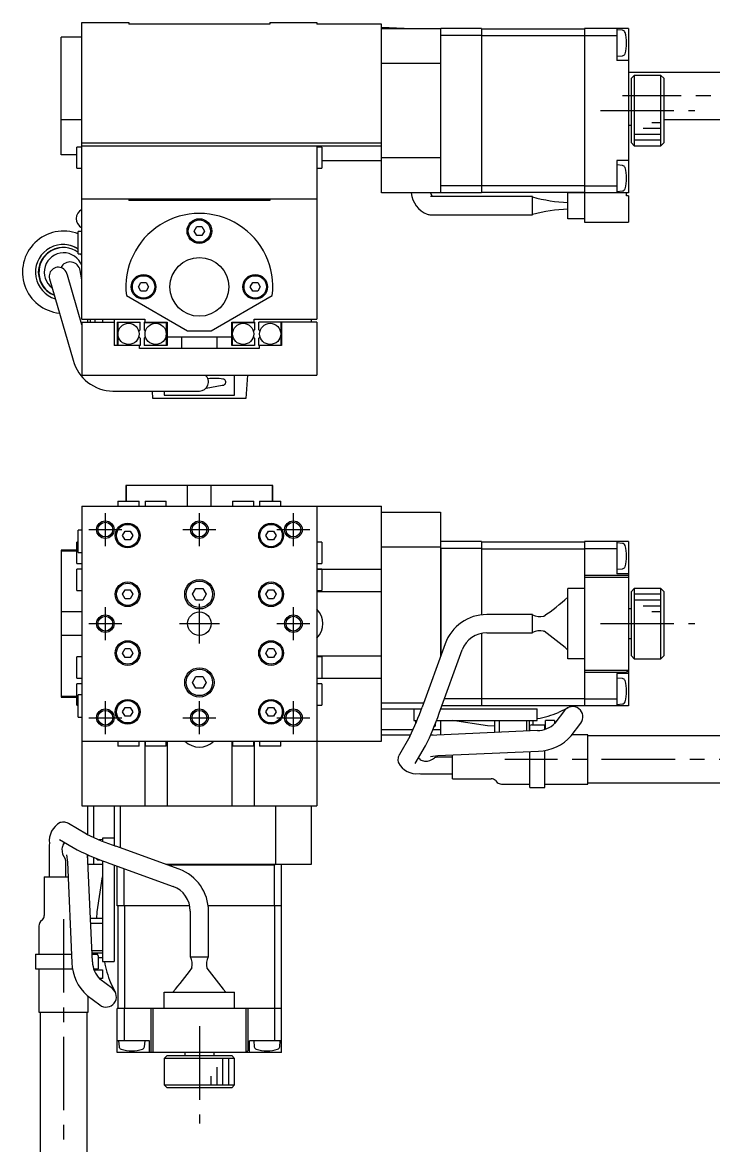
# Model space of a CAD drawing. Extents: x -229 to 412, y 17 to 397.
# Drawn here: x -145.1 to -27.5, y 205.8 to 396.9 of the extents above; entities that cross this region are included whole.
import ezdxf

# ---------------------------------------------------------------- set-up
doc = ezdxf.new("R2010")
doc.units = 0
doc.header["$LTSCALE"] = 10
doc.linetypes.add('CENTER', pattern=[2, 1.25, -0.25, 0.25, -0.25])
doc.layers.add('1', color=7, linetype='CONTINUOUS')

msp = doc.modelspace()

# ---------------------------------------------------------------- linework, layer by layer
at = {"layer": '1', "color": 7, "linetype": 'CONTINUOUS'}
for p, q in [((-134.983132, 396.914868), (-126.983132, 396.914868)), ((-134.983132, 346.414868), (-134.983132, 396.914868)), ((-126.983132, 396.914868), (-126.983132, 396.614868)), ((-102.983132, 396.614868), (-126.983132, 396.614868)), ((-102.983132, 396.914868), (-102.983132, 396.614868)), ((-102.983132, 396.914868), (-94.983132, 396.914868)), ((-94.983132, 396.914868), (-94.983132, 396.614868)), ((-83.983132, 396.614868), (-94.983132, 396.614868)), ((-83.983132, 367.914868), (-83.983132, 396.614868)), ((-80.159075, 395.914868), (-83.983132, 396.072353)), ((-83.983132, 395.914868), (-73.983132, 395.914868)), ((-73.883132, 395.914868), (-73.983132, 395.814868)), ((-73.983132, 395.914868), (-73.983132, 367.914868)), ((-66.983132, 395.914868), (-73.883132, 395.914868)), ((-66.983132, 395.914868), (-66.983132, 367.914868)), ((-66.983132, 395.814868), (-49.483132, 395.814868)), ((-49.483132, 395.914868), (-49.483132, 362.914868)), ((-41.983132, 395.914868), (-49.483132, 395.914868)), ((-43.983132, 395.914868), (-43.983132, 390.414868)), ((-42.997852, 395.578668), (-43.983132, 395.664868)), ((-41.983132, 395.914868), (-41.983132, 367.914868)), ((-134.983132, 394.414868), (-138.483132, 394.414868)), ((-138.483132, 374.414868), (-138.483132, 394.414868)), ((-66.983132, 394.714868), (-73.983132, 394.714868)), ((-66.983132, 394.673447), (-49.483132, 394.673447)), ((-49.483132, 394.714868), (-43.983132, 394.714868)), ((-73.983132, 389.914868), (-83.983132, 389.914868)), ((-43.983132, 391.164868), (-42.997852, 391.251069)), ((-41.983132, 390.414868), (-43.983132, 390.414868)), ((36.144998, 388.414869), (-41.983132, 388.414869)), ((-40.983132, 387.914868), (-41.483132, 387.414868)), ((-41.483132, 376.414868), (-41.483132, 387.414868)), ((-36.483132, 387.914868), (-40.983132, 387.914868)), ((-40.983132, 387.914868), (-40.983132, 375.914868)), ((-35.983132, 387.414868), (-36.483132, 387.914868)), ((-36.483132, 375.914868), (-36.483132, 387.914868)), ((-35.983132, 387.414868), (-35.983132, 376.414868)), ((-41.483132, 384.414868), (-41.983132, 384.414868)), ((-138.483132, 380.425646), (-134.983132, 380.425646)), ((-35.983132, 380.414869), (36.144998, 380.414869)), ((-41.983132, 379.414868), (-41.483132, 379.414868)), ((-134.983132, 375.714868), (-135.833132, 375.714868)), ((-135.833132, 372.114868), (-135.833132, 375.714868)), ((-134.983132, 376.414868), (-83.983132, 376.414868)), ((-134.983132, 375.914868), (-83.983132, 375.914868)), ((-94.983132, 375.914868), (-94.983132, 346.414868)), ((-94.133132, 375.714868), (-94.983132, 375.714868)), ((-94.133132, 375.714868), (-94.133132, 372.114868)), ((-41.483132, 376.414868), (-40.983132, 375.914868)), ((-40.983132, 375.914868), (-36.483132, 375.914868)), ((-36.483132, 375.914868), (-35.983132, 376.414868)), ((-135.833132, 374.414868), (-138.483132, 374.414868)), ((-94.133132, 373.414868), (-83.983132, 373.414868)), ((-83.983132, 373.914868), (-73.983132, 373.914868)), ((-41.983132, 373.414868), (-43.983132, 373.414868)), ((-43.983132, 373.414868), (-43.983132, 367.914868)), ((-135.833132, 372.114868), (-134.983132, 372.114868)), ((-94.983132, 372.114868), (-94.133132, 372.114868)), ((-42.997852, 372.578668), (-43.983132, 372.664868)), ((-66.983132, 369.114868), (-73.983132, 369.114868)), ((-66.983132, 369.15629), (-49.483132, 369.15629)), ((-49.483132, 369.114868), (-43.983132, 369.114868)), ((-73.983132, 367.914868), (-83.983132, 367.914868)), ((-75.343838, 367.289391), (-75.68685, 367.913869)), ((-58.283132, 367.289868), (-75.639441, 367.289868)), ((-73.983132, 368.014868), (-73.883132, 367.914868)), ((-66.983132, 367.914868), (-73.883132, 367.914868)), ((-66.983132, 368.014868), (-49.483132, 368.014868)), ((-58.283132, 364.189868), (-58.283132, 367.289868)), ((-52.283132, 363.514868), (-52.283132, 367.914868)), ((-41.983132, 367.914868), (-52.283132, 367.914868)), ((-43.983132, 368.164868), (-42.997852, 368.251069)), ((-42.283132, 367.414868), (-42.283132, 367.914868)), ((-41.983132, 367.414868), (-42.283132, 367.414868)), ((-41.983132, 367.414868), (-41.983132, 362.914868)), ((-134.983132, 366.914868), (-94.983132, 366.914868)), ((-126.983132, 366.914868), (-126.983132, 366.614868)), ((-102.983132, 366.614868), (-126.983132, 366.614868)), ((-102.983132, 366.914868), (-102.983132, 366.614868)), ((-75.639441, 364.189868), (-58.283132, 364.189868)), ((-49.483132, 363.514868), (-52.283132, 363.514868)), ((-135.583132, 357.514868), (-135.583132, 361.314868)), ((-134.983132, 361.314868), (-135.583132, 361.314868)), ((-115.849157, 361.414868), (-115.416145, 362.164868)), ((-115.416145, 360.664868), (-115.849157, 361.414868)), ((-115.416145, 362.164868), (-114.550119, 362.164868)), ((-114.550119, 362.164868), (-114.117106, 361.414868)), ((-114.117106, 361.414868), (-114.550119, 360.664868)), ((-49.483132, 362.914868), (-41.983132, 362.914868)), ((-114.550119, 360.664868), (-115.416145, 360.664868)), ((-135.583132, 358.355503), (-135.976615, 358.564722)), ((-135.583132, 357.514868), (-134.983132, 357.514868)), ((-134.983132, 357.470192), (-135.067155, 357.514868)), ((-134.983132, 345.475824), (-137.432546, 353.932794)), ((-134.983132, 353.112157), (-135.2585, 354.71176)), ((-140.471943, 353.28366), (-136.457139, 339.421951)), ((-125.349157, 351.914868), (-124.916145, 352.664868)), ((-124.916145, 351.164868), (-125.349157, 351.914868)), ((-124.916145, 352.664868), (-124.050119, 352.664868)), ((-124.050119, 352.664868), (-123.617106, 351.914868)), ((-123.617106, 351.914868), (-124.050119, 351.164868)), ((-106.349157, 351.914868), (-105.916145, 352.664868)), ((-105.916145, 351.164868), (-106.349157, 351.914868)), ((-105.916145, 352.664868), (-105.050119, 352.664868)), ((-105.050119, 352.664868), (-104.617106, 351.914868)), ((-104.617106, 351.914868), (-105.050119, 351.164868)), ((-127.394103, 350.425646), (-116.983132, 344.414868)), ((-124.050119, 351.164868), (-124.916145, 351.164868)), ((-112.983132, 344.414868), (-102.57216, 350.425646)), ((-105.050119, 351.164868), (-105.916145, 351.164868)), ((-134.983132, 346.414868), (-124.283132, 346.414868)), ((-133.983132, 345.914868), (-133.983132, 346.414868)), ((-133.483148, 346.310905), (-133.368763, 346.414077)), ((-133.483132, 345.914868), (-133.483132, 346.414868)), ((-131.483132, 346.414868), (-131.483132, 345.914868)), ((-129.483132, 346.414868), (-129.483132, 341.914868)), ((-124.283132, 346.414868), (-124.283132, 345.914868)), ((-105.683132, 346.414868), (-94.983132, 346.414868)), ((-105.683132, 345.914868), (-105.683132, 346.414868)), ((-95.983132, 346.414868), (-95.983132, 345.914868)), ((-135.038894, 345.668352), (-134.983132, 345.668352)), ((-134.983132, 345.914868), (-134.983132, 336.914868)), ((-134.983132, 345.914868), (-129.483132, 345.914868)), ((-134.004785, 345.914982), (-133.982974, 345.927782)), ((-128.983132, 345.914868), (-128.983132, 341.914868)), ((-128.983132, 345.914868), (-125.083132, 345.914868)), ((-128.883132, 345.914868), (-128.883132, 342.014868)), ((-125.301702, 344.406958), (-125.083132, 344.625529)), ((-125.083132, 344.625529), (-125.083132, 345.914868)), ((-124.383132, 345.914868), (-120.483132, 345.914868)), ((-124.383132, 345.914868), (-124.383132, 344.625529)), ((-120.583132, 345.814868), (-124.383132, 345.814868)), ((-124.383132, 344.625529), (-124.164561, 344.406958)), ((-120.583132, 345.814868), (-120.483132, 345.914868)), ((-120.583132, 341.914868), (-120.583132, 345.814868)), ((-120.483132, 345.914868), (-120.483132, 341.914868)), ((-116.983132, 344.414868), (-112.983132, 344.414868)), ((-109.483132, 345.914868), (-109.383132, 345.814868)), ((-109.483132, 341.914868), (-109.483132, 345.914868)), ((-109.483132, 345.914868), (-105.583132, 345.914868)), ((-105.583132, 345.814868), (-109.383132, 345.814868)), ((-109.383132, 345.814868), (-109.383132, 341.914868)), ((-105.801702, 344.406958), (-105.583132, 344.625529)), ((-105.583132, 345.914868), (-105.583132, 344.625529)), ((-104.883132, 344.625529), (-104.883132, 345.914868)), ((-94.983132, 345.914868), (-104.883132, 345.914868)), ((-104.883132, 344.625529), (-104.664561, 344.406958)), ((-101.083132, 342.014868), (-101.083132, 345.914868)), ((-100.983132, 345.914868), (-100.983132, 341.914868)), ((-94.983132, 345.914868), (-94.983132, 336.914868)), ((-125.083132, 343.204208), (-125.301702, 343.422779)), ((-125.083132, 343.204208), (-125.083132, 341.914868)), ((-124.164561, 343.422779), (-124.383132, 343.204208)), ((-124.383132, 343.204208), (-124.383132, 341.914868)), ((-120.483132, 343.414868), (-109.483132, 343.414868)), ((-117.983132, 341.414868), (-117.983132, 343.414868)), ((-111.983132, 341.414868), (-111.983132, 343.414868)), ((-105.583132, 343.204208), (-105.801702, 343.422779)), ((-105.583132, 343.204208), (-105.583132, 341.914868)), ((-104.664561, 343.422779), (-104.883132, 343.204208)), ((-104.883132, 341.914868), (-104.883132, 343.204208)), ((-125.083132, 341.914868), (-129.483132, 341.914868)), ((-128.883132, 342.014868), (-128.983132, 341.914868)), ((-128.883132, 342.014868), (-125.083132, 342.014868)), ((-125.183132, 341.414868), (-125.183132, 341.914868)), ((-104.783132, 341.414868), (-125.183132, 341.414868)), ((-120.483132, 341.914868), (-124.383132, 341.914868)), ((-105.583132, 341.914868), (-109.483132, 341.914868)), ((-104.883132, 342.014868), (-101.083132, 342.014868)), ((-100.983132, 341.914868), (-104.883132, 341.914868)), ((-104.783132, 341.914868), (-104.783132, 341.414868)), ((-100.983132, 341.914868), (-101.083132, 342.014868)), ((-134.983132, 336.914868), (-94.983132, 336.914868)), ((-108.983132, 333.514868), (-108.983132, 336.914868)), ((-106.803059, 336.914868), (-107.082766, 332.914868)), ((-113.848834, 334.685956), (-111.094722, 335.195269)), ((-129.69947, 334.189868), (-114.983132, 334.189868)), ((-122.883498, 332.914868), (-122.972654, 334.189868)), ((-107.082766, 332.914868), (-122.883498, 332.914868)), ((-120.983132, 334.189868), (-120.983132, 333.514868)), ((-120.983132, 333.514868), (-108.983132, 333.514868)), ((-127.483132, 318.103782), (-127.483132, 315.453782)), ((-102.483132, 318.103782), (-127.483132, 318.103782)), ((-127.394103, 315.453782), (-127.394103, 318.103782)), ((-116.983132, 314.603782), (-116.983132, 318.103782)), ((-112.983132, 314.603782), (-112.983132, 318.103782)), ((-102.57216, 318.103782), (-102.57216, 315.453782)), ((-102.483132, 315.453782), (-102.483132, 318.103782)), ((-128.833132, 315.453782), (-125.233132, 315.453782)), ((-128.833132, 315.453782), (-128.833132, 314.603782)), ((-125.233132, 314.603782), (-125.233132, 315.453782)), ((-124.233132, 315.453782), (-120.633132, 315.453782)), ((-124.233132, 315.453782), (-124.233132, 314.603782)), ((-120.633132, 314.603782), (-120.633132, 315.453782)), ((-109.333132, 315.453782), (-105.733132, 315.453782)), ((-109.333132, 315.453782), (-109.333132, 314.603782)), ((-105.733132, 314.603782), (-105.733132, 315.453782)), ((-104.733132, 315.453782), (-101.133132, 315.453782)), ((-104.733132, 315.453782), (-104.733132, 314.603782)), ((-101.133132, 314.603782), (-101.133132, 315.453782)), ((-134.983132, 314.603782), (-83.983132, 314.603782)), ((-134.983132, 314.603782), (-134.983132, 263.603782)), ((-94.983132, 314.603782), (-94.983132, 263.603782)), ((-83.983132, 274.603782), (-83.983132, 314.603782)), ((-83.983132, 313.603782), (-73.983132, 313.603782)), ((-73.983132, 313.603782), (-73.983132, 288.970012)), ((-135.583132, 306.703782), (-135.583132, 310.503782)), ((-134.983132, 310.503782), (-135.583132, 310.503782)), ((-128.049157, 309.603782), (-127.616145, 310.353782)), ((-127.616145, 310.353782), (-126.750119, 310.353782)), ((-126.750119, 310.353782), (-126.317106, 309.603782)), ((-103.649157, 309.603782), (-103.216145, 310.353782)), ((-103.216145, 310.353782), (-102.350119, 310.353782)), ((-102.350119, 310.353782), (-101.917106, 309.603782)), ((-135.833132, 304.853782), (-135.833132, 308.453782)), ((-135.583132, 308.453782), (-135.833132, 308.453782)), ((-127.616145, 308.853782), (-128.049157, 309.603782)), ((-126.750119, 308.853782), (-127.616145, 308.853782)), ((-126.317106, 309.603782), (-126.750119, 308.853782)), ((-103.216145, 308.853782), (-103.649157, 309.603782)), ((-102.350119, 308.853782), (-103.216145, 308.853782)), ((-101.917106, 309.603782), (-102.350119, 308.853782)), ((-94.133132, 308.453782), (-94.983132, 308.453782)), ((-94.133132, 308.453782), (-94.133132, 304.853782)), ((-66.983132, 308.603782), (-73.983132, 308.603782)), ((-66.983132, 308.603782), (-66.983132, 296.099798)), ((-66.983132, 308.503782), (-49.483132, 308.503782)), ((-41.983132, 308.603782), (-49.483132, 308.603782)), ((-49.483132, 308.603782), (-49.483132, 280.603782)), ((-43.983132, 308.603782), (-43.983132, 303.103782)), ((-42.997852, 308.267581), (-43.983132, 308.353782)), ((-41.983132, 308.603782), (-41.983132, 280.603782)), ((-135.833132, 307.103782), (-138.483132, 307.103782)), ((-138.483132, 307.103782), (-138.483132, 282.103782)), ((-138.483132, 307.014753), (-135.833132, 307.014753)), ((-135.583132, 306.703782), (-134.983132, 306.703782)), ((-73.983132, 307.603782), (-83.983132, 307.603782)), ((-73.983132, 307.503782), (-73.883132, 307.403782)), ((-73.883132, 307.403782), (-73.883132, 289.24476)), ((-66.983132, 307.403782), (-73.883132, 307.403782)), ((-66.983132, 307.36236), (-49.483132, 307.36236)), ((-49.483132, 307.403782), (-43.983132, 307.403782)), ((-135.833132, 304.853782), (-134.983132, 304.853782)), ((-94.983132, 304.853782), (-94.133132, 304.853782)), ((-94.983132, 303.903782), (-83.983132, 303.903782)), ((-43.983132, 303.853782), (-42.997852, 303.939983)), ((-135.833132, 300.253782), (-135.833132, 303.853782)), ((-134.983132, 303.853782), (-135.833132, 303.853782)), ((-94.133132, 303.853782), (-94.983132, 303.853782)), ((-94.133132, 303.853782), (-94.133132, 300.253782)), ((-49.483132, 302.853782), (-42.283132, 302.853782)), ((-49.483132, 302.504148), (-41.983132, 302.504148)), ((-41.983132, 303.103782), (-43.983132, 303.103782)), ((-42.283132, 302.818818), (-42.283132, 302.853782)), ((-41.983132, 302.818818), (-42.283132, 302.818818)), ((-135.833132, 300.253782), (-134.983132, 300.253782)), ((-128.049157, 299.603782), (-127.616145, 300.353782)), ((-127.616145, 300.353782), (-126.750119, 300.353782)), ((-126.750119, 300.353782), (-126.317106, 299.603782)), ((-116.137832, 299.603782), (-115.560482, 300.603782)), ((-115.560482, 300.603782), (-114.405782, 300.603782)), ((-114.405782, 300.603782), (-113.828431, 299.603782)), ((-103.649157, 299.603782), (-103.216145, 300.353782)), ((-103.216145, 300.353782), (-102.350119, 300.353782)), ((-102.350119, 300.353782), (-101.917106, 299.603782)), ((-94.983132, 300.253782), (-94.133132, 300.253782)), ((-94.983132, 300.103782), (-83.983132, 300.103782)), ((-52.283132, 288.603782), (-52.283132, 300.603782)), ((-49.483132, 300.603782), (-52.283132, 300.603782)), ((-40.983132, 300.603782), (-41.483132, 300.103782)), ((-41.483132, 289.103782), (-41.483132, 300.103782)), ((-40.983132, 300.603782), (-40.983132, 288.603782)), ((-36.483132, 300.603782), (-40.983132, 300.603782)), ((-36.483132, 288.603782), (-36.483132, 300.603782)), ((-35.983132, 300.103782), (-36.483132, 300.603782)), ((-35.983132, 300.103782), (-35.983132, 289.103782)), ((-127.616145, 298.853782), (-128.049157, 299.603782)), ((-126.750119, 298.853782), (-127.616145, 298.853782)), ((-126.317106, 299.603782), (-126.750119, 298.853782)), ((-115.560482, 298.603782), (-116.137832, 299.603782)), ((-114.405782, 298.603782), (-115.560482, 298.603782)), ((-113.828431, 299.603782), (-114.405782, 298.603782)), ((-103.216145, 298.853782), (-103.649157, 299.603782)), ((-102.350119, 298.853782), (-103.216145, 298.853782)), ((-101.917106, 299.603782), (-102.350119, 298.853782)), ((-134.983132, 296.603782), (-138.483132, 296.603782)), ((-41.483132, 297.103782), (-41.983132, 297.103782)), ((-58.283132, 296.153782), (-66.081887, 296.153782)), ((-58.283132, 293.053782), (-58.283132, 296.153782)), ((-134.983132, 292.603782), (-138.483132, 292.603782)), ((-66.983132, 292.961563), (-66.983132, 280.603782)), ((-66.081887, 293.053782), (-58.283132, 293.053782)), ((-56.429373, 293.344016), (-56.336867, 293.304475)), ((-73.176566, 291.186034), (-77.095964, 280.417575)), ((-41.983132, 292.103782), (-41.483132, 292.103782)), ((-135.833132, 285.353782), (-135.833132, 288.953782)), ((-134.983132, 288.953782), (-135.833132, 288.953782)), ((-128.049157, 289.603782), (-127.616145, 290.353782)), ((-127.616145, 288.853782), (-128.049157, 289.603782)), ((-127.616145, 290.353782), (-126.750119, 290.353782)), ((-126.750119, 288.853782), (-127.616145, 288.853782)), ((-126.750119, 290.353782), (-126.317106, 289.603782)), ((-126.317106, 289.603782), (-126.750119, 288.853782)), ((-103.649157, 289.603782), (-103.216145, 290.353782)), ((-103.216145, 288.853782), (-103.649157, 289.603782)), ((-103.216145, 290.353782), (-102.350119, 290.353782)), ((-102.350119, 288.853782), (-103.216145, 288.853782)), ((-102.350119, 290.353782), (-101.917106, 289.603782)), ((-101.917106, 289.603782), (-102.350119, 288.853782)), ((-94.983132, 289.103782), (-83.983132, 289.103782)), ((-94.133132, 288.953782), (-94.983132, 288.953782)), ((-94.133132, 288.953782), (-94.133132, 285.353782)), ((-74.182917, 279.357313), (-70.263519, 290.125771)), ((-49.483132, 288.603782), (-52.283132, 288.603782)), ((-41.483132, 289.103782), (-40.983132, 288.603782)), ((-40.983132, 288.603782), (-36.483132, 288.603782)), ((-36.483132, 288.603782), (-35.983132, 289.103782)), ((-49.483132, 286.703416), (-41.983132, 286.703416)), ((-135.833132, 285.353782), (-134.983132, 285.353782)), ((-116.137832, 284.603782), (-115.560482, 285.603782)), ((-115.560482, 285.603782), (-114.405782, 285.603782)), ((-114.405782, 285.603782), (-113.828431, 284.603782)), ((-94.983132, 285.353782), (-94.133132, 285.353782)), ((-94.983132, 285.303782), (-83.983132, 285.303782)), ((-49.483132, 286.353782), (-42.283132, 286.353782)), ((-41.983132, 286.103782), (-43.983132, 286.103782)), ((-43.983132, 286.103782), (-43.983132, 280.603782)), ((-42.997852, 285.267581), (-43.983132, 285.353782)), ((-42.283132, 286.353782), (-42.283132, 286.388745)), ((-41.983132, 286.388745), (-42.283132, 286.388745)), ((-135.833132, 280.753782), (-135.833132, 284.353782)), ((-134.983132, 284.353782), (-135.833132, 284.353782)), ((-115.560482, 283.603782), (-116.137832, 284.603782)), ((-114.405782, 283.603782), (-115.560482, 283.603782)), ((-113.828431, 284.603782), (-114.405782, 283.603782)), ((-94.133132, 284.353782), (-94.983132, 284.353782)), ((-94.133132, 284.353782), (-94.133132, 280.753782)), ((-135.833132, 282.19281), (-138.483132, 282.19281)), ((-138.483132, 282.103782), (-135.833132, 282.103782)), ((-135.583132, 278.703782), (-135.583132, 282.503782)), ((-134.983132, 282.503782), (-135.583132, 282.503782)), ((-83.983132, 281.103782), (-76.846206, 281.103782)), ((-66.983132, 281.803782), (-73.292475, 281.803782)), ((-66.983132, 281.845203), (-49.483132, 281.845203)), ((-49.483132, 281.803782), (-43.983132, 281.803782)), ((-135.833132, 280.753782), (-135.583132, 280.753782)), ((-128.049157, 279.603782), (-127.616145, 280.353782)), ((-127.616145, 278.853782), (-128.049157, 279.603782)), ((-127.616145, 280.353782), (-126.750119, 280.353782)), ((-126.750119, 280.353782), (-126.317106, 279.603782)), ((-126.317106, 279.603782), (-126.750119, 278.853782)), ((-103.649157, 279.603782), (-103.216145, 280.353782)), ((-103.216145, 278.853782), (-103.649157, 279.603782)), ((-103.216145, 280.353782), (-102.350119, 280.353782)), ((-102.350119, 280.353782), (-101.917106, 279.603782)), ((-101.917106, 279.603782), (-102.350119, 278.853782)), ((-94.983132, 280.753782), (-94.133132, 280.753782)), ((-83.983132, 280.103782), (-77.211081, 280.103782)), ((-78.483132, 280.103782), (-78.483132, 278.103782)), ((-73.911225, 280.103782), (-57.483132, 280.103782)), ((-66.983132, 280.603782), (-73.72924, 280.603782)), ((-66.983132, 280.703782), (-49.483132, 280.703782)), ((-57.483132, 278.103782), (-57.483132, 280.103782)), ((-52.873927, 279.798581), (-54.510798, 277.655262)), ((-52.258483, 280.305283), (-53.895394, 279.4963)), ((-41.983132, 280.603782), (-49.483132, 280.603782)), ((-43.983132, 280.853782), (-42.997852, 280.939983)), ((-135.583132, 278.703782), (-134.983132, 278.703782)), ((-126.750119, 278.853782), (-127.616145, 278.853782)), ((-102.350119, 278.853782), (-103.216145, 278.853782)), ((-78.483132, 278.103782), (-77.973438, 278.103782)), ((-78.233132, 278.103782), (-78.186606, 277.571984)), ((-74.792868, 277.420994), (-74.758223, 277.816987)), ((-74.648821, 278.103782), (-57.483132, 278.103782)), ((-73.983132, 278.103782), (-73.983132, 275.67366)), ((-65.949657, 277.235483), (-71.919855, 278.103782)), ((-64.783147, 277.149071), (-65.949657, 277.235483)), ((-64.783132, 278.103782), (-64.783132, 276.091841)), ((-63.965887, 278.103782), (-63.965887, 276.128989)), ((-59.298453, 278.103782), (-59.298453, 276.341145)), ((-58.883132, 278.103782), (-58.883132, 276.360023)), ((-58.428007, 277.373782), (-58.733132, 277.258506)), ((-58.733132, 276.366841), (-58.733132, 277.258506)), ((-58.428007, 277.373782), (-56.233132, 277.373782)), ((-58.183132, 277.373782), (-58.183132, 278.103782)), ((-56.233132, 276.62118), (-56.233132, 277.373782)), ((-56.083132, 276.666227), (-56.083132, 278.103782)), ((-54.583132, 278.103782), (-56.083132, 278.103782)), ((-54.583132, 278.103782), (-54.583132, 277.567494)), ((-51.729206, 275.530938), (-50.092336, 277.674258)), ((-83.983132, 276.603782), (-78.591301, 276.603782)), ((-79.052295, 275.603782), (-83.983132, 275.603782)), ((-79.159991, 275.403925), (-80.949824, 272.358382)), ((-74.57999, 275.64653), (-75.670213, 275.550416)), ((-75.199875, 275.603782), (-75.647262, 275.603782)), ((-75.234346, 276.603782), (-73.983132, 276.603782)), ((-57.448778, 276.425221), (-74.57999, 275.64653)), ((-56.233132, 276.873782), (-56.083132, 276.873782)), ((-48.897345, 275.703782), (-51.597204, 275.703782)), ((-48.897345, 267.303782), (-48.897345, 275.703782)), ((36.144998, 275.503782), (-48.897345, 275.503782)), ((-134.983132, 274.603782), (-83.983132, 274.603782)), ((-128.833132, 274.603782), (-128.833132, 273.753782)), ((-125.233132, 273.753782), (-128.833132, 273.753782)), ((-125.233132, 273.753782), (-125.233132, 274.603782)), ((-124.283132, 274.603782), (-124.283132, 263.603782)), ((-124.233132, 274.603782), (-124.233132, 273.753782)), ((-120.633132, 273.753782), (-124.233132, 273.753782)), ((-120.633132, 273.753782), (-120.633132, 274.603782)), ((-120.483132, 274.603782), (-120.483132, 263.603782)), ((-109.483132, 274.603782), (-109.483132, 263.603782)), ((-109.333132, 274.603782), (-109.333132, 273.753782)), ((-105.733132, 273.753782), (-109.333132, 273.753782)), ((-105.733132, 273.753782), (-105.733132, 274.603782)), ((-105.683132, 274.603782), (-105.683132, 263.603782)), ((-104.733132, 274.603782), (-104.733132, 273.753782)), ((-101.133132, 273.753782), (-104.733132, 273.753782)), ((-101.133132, 273.753782), (-101.133132, 274.603782)), ((-78.277191, 270.787704), (-76.487358, 273.833247)), ((-81.183873, 271.697626), (-81.201694, 271.501629)), ((-81.201694, 271.501629), (-81.19798, 271.307154)), ((-81.143859, 271.893464), (-81.183873, 271.697626)), ((-80.949824, 272.358382), (-80.960745, 272.339554)), ((-77.442249, 271.500545), (-77.719629, 271.736487)), ((-75.654681, 271.995265), (-74.421064, 272.15014)), ((-74.860434, 271.808371), (-74.954251, 271.771034)), ((-74.761653, 271.838326), (-74.860434, 271.808371)), ((-74.614614, 271.865215), (-74.761653, 271.838326)), ((-74.483132, 271.872787), (-74.614614, 271.865215)), ((-71.897345, 271.872787), (-74.483132, 271.872787)), ((-74.421064, 272.15014), (-57.289851, 272.928831)), ((-71.897345, 268.203782), (-71.897345, 272.264854)), ((-58.733132, 266.703782), (-58.733132, 272.863228)), ((-56.233132, 266.703782), (-56.233132, 273.040869)), ((-81.19798, 271.307154), (-81.173411, 271.115803)), ((-81.173411, 271.115803), (-81.128691, 270.929067)), ((-76.652817, 269.053782), (-71.897345, 269.053782)), ((-71.897345, 268.203782), (-65.311559, 268.203782)), ((-64.604452, 267.910889), (-64.290239, 267.596675)), ((-63.583132, 267.303782), (-58.733132, 267.303782)), ((-58.733132, 266.703782), (-56.233132, 266.703782)), ((-56.233132, 267.303782), (-48.897345, 267.303782)), ((-48.897345, 267.503782), (36.144998, 267.503782)), ((-134.983132, 263.603782), (-94.983132, 263.603782)), ((-133.983132, 258.672944), (-133.983132, 263.603782)), ((-132.983132, 263.603782), (-132.983132, 258.211951)), ((-129.483132, 263.603782), (-129.483132, 256.831731)), ((-128.483132, 263.603782), (-128.483132, 256.466855)), ((-101.983132, 253.603782), (-101.983132, 263.603782)), ((-95.983132, 263.603782), (-95.983132, 253.603782)), ((-138.47111, 260.794061), (-138.657847, 260.749341)), ((-138.27976, 260.81863), (-138.47111, 260.794061)), ((-138.085284, 260.822344), (-138.27976, 260.81863)), ((-137.889288, 260.804522), (-138.085284, 260.822344)), ((-137.69345, 260.764508), (-137.889288, 260.804522)), ((-137.228532, 260.570474), (-137.24736, 260.581395)), ((-134.182989, 258.780641), (-137.228532, 260.570474)), ((-129.483132, 258.103782), (-131.483132, 258.103782)), ((-131.483132, 258.103782), (-131.483132, 257.594088)), ((-140.533132, 256.273467), (-140.533132, 251.517995)), ((-138.79921, 257.897841), (-135.753667, 256.108008)), ((-138.086369, 257.062899), (-137.850427, 257.340279)), ((-131.483132, 257.853782), (-132.01493, 257.807255)), ((-118.40088, 252.797216), (-129.169338, 256.716614)), ((-137.778542, 254.481084), (-137.815879, 254.574901)), ((-137.748587, 254.382303), (-137.778542, 254.481084)), ((-137.721698, 254.235264), (-137.748587, 254.382303)), ((-137.714127, 254.103782), (-137.721698, 254.235264)), ((-137.591649, 255.275331), (-137.436774, 254.041714)), ((-133.940384, 254.20064), (-134.036498, 255.290863)), ((-133.983132, 254.820524), (-133.983132, 255.267912)), ((-133.161692, 237.069428), (-133.940384, 254.20064)), ((-132.983132, 254.854996), (-132.983132, 253.603782)), ((-132.165919, 254.413518), (-131.769926, 254.378873)), ((-131.483132, 254.269471), (-131.483132, 237.103782)), ((-137.714127, 251.517995), (-137.714127, 254.103782)), ((-137.436774, 254.041714), (-136.658082, 236.910501)), ((-131.483132, 253.603782), (-133.913254, 253.603782)), ((-130.229601, 253.803567), (-119.461142, 249.884169)), ((-129.483132, 253.531875), (-129.483132, 237.103782)), ((-128.983132, 246.603782), (-128.983132, 253.349889)), ((-127.783132, 246.603782), (-127.783132, 252.913125)), ((-95.983132, 253.603782), (-120.616901, 253.603782)), ((-102.183132, 253.503782), (-120.342154, 253.503782)), ((-102.083132, 253.603782), (-102.183132, 253.503782)), ((-102.183132, 246.603782), (-102.183132, 253.503782)), ((-100.983132, 246.603782), (-100.983132, 253.603782)), ((-141.383132, 251.517995), (-141.383132, 244.932209)), ((-141.383132, 251.517995), (-137.322059, 251.517995)), ((-132.351431, 245.570307), (-131.483132, 251.540505)), ((-116.625351, 246.603782), (-128.983132, 246.603782)), ((-128.883132, 246.603782), (-128.883132, 229.103782)), ((-127.74171, 246.603782), (-127.74171, 229.103782)), ((-100.983132, 246.603782), (-113.487116, 246.603782)), ((-102.224553, 246.603782), (-102.224553, 229.103782)), ((-101.083132, 246.603782), (-101.083132, 229.103782)), ((-132.437843, 244.403797), (-132.351431, 245.570307)), ((-116.533132, 245.702537), (-116.533132, 237.903782)), ((-113.433132, 237.903782), (-113.433132, 245.702537)), ((-142.283132, 243.203782), (-142.283132, 238.353782)), ((-141.676025, 244.225102), (-141.990239, 243.910889)), ((-131.483132, 244.403782), (-133.495072, 244.403782)), ((-131.483132, 243.586537), (-133.457925, 243.586537)), ((-131.483132, 238.919103), (-133.245768, 238.919103)), ((-142.883132, 238.353782), (-136.723686, 238.353782)), ((-142.883132, 238.353782), (-142.883132, 235.853782)), ((-131.483132, 238.503782), (-133.22689, 238.503782)), ((-133.220072, 238.353782), (-132.328407, 238.353782)), ((-132.213132, 238.048657), (-132.328407, 238.353782)), ((-132.213132, 238.048657), (-132.213132, 235.853782)), ((-132.213132, 237.803782), (-131.483132, 237.803782)), ((-131.483132, 237.103782), (-129.483132, 237.103782)), ((-116.533132, 237.903782), (-113.433132, 237.903782)), ((-142.883132, 235.853782), (-136.546045, 235.853782)), ((-142.283132, 235.853782), (-142.283132, 228.517995)), ((-132.965733, 235.853782), (-132.213132, 235.853782)), ((-132.920686, 235.703782), (-131.483132, 235.703782)), ((-132.713132, 235.853782), (-132.713132, 235.703782)), ((-131.483132, 235.703782), (-131.483132, 234.203782)), ((-116.242898, 236.050023), (-116.282439, 235.957517)), ((-131.483132, 234.203782), (-132.019419, 234.203782)), ((-129.788332, 232.494577), (-131.931652, 234.131448)), ((-129.281632, 231.879133), (-130.090613, 233.516044)), ((-134.055975, 231.349856), (-131.912656, 229.712986)), ((-120.983132, 231.903782), (-108.983132, 231.903782)), ((-120.983132, 229.103782), (-120.983132, 231.903782)), ((-108.983132, 229.103782), (-108.983132, 231.903782)), ((-133.883132, 228.517995), (-133.883132, 231.217854)), ((-142.283132, 228.517995), (-133.883132, 228.517995)), ((-142.083132, 228.517995), (-142.083132, 143.475652)), ((-134.083132, 143.475652), (-134.083132, 228.517995)), ((-128.983132, 221.603782), (-128.983132, 229.103782)), ((-100.983132, 229.103782), (-128.983132, 229.103782)), ((-127.783132, 229.103782), (-127.783132, 223.603782)), ((-123.233132, 229.103782), (-123.233132, 221.903782)), ((-122.883498, 229.103782), (-122.883498, 221.603782)), ((-107.082766, 229.103782), (-107.082766, 221.603782)), ((-106.733132, 229.103782), (-106.733132, 221.903782)), ((-102.183132, 229.103782), (-102.183132, 223.603782)), ((-100.983132, 221.603782), (-100.983132, 229.103782)), ((-123.483132, 223.603782), (-128.983132, 223.603782)), ((-128.733132, 223.603782), (-128.646931, 222.618502)), ((-124.319333, 222.618502), (-124.233132, 223.603782)), ((-123.483132, 221.603782), (-123.483132, 223.603782)), ((-123.233132, 221.903782), (-123.198168, 221.903782)), ((-123.198168, 221.603782), (-123.198168, 221.903782)), ((-106.768095, 221.903782), (-106.733132, 221.903782)), ((-106.768095, 221.603782), (-106.768095, 221.903782)), ((-106.483132, 221.603782), (-106.483132, 223.603782)), ((-100.983132, 223.603782), (-106.483132, 223.603782)), ((-105.733132, 223.603782), (-105.646931, 222.618502)), ((-101.319333, 222.618502), (-101.233132, 223.603782)), ((-100.983132, 221.603782), (-128.983132, 221.603782)), ((-120.483132, 221.103782), (-120.983132, 220.603782)), ((-108.983132, 220.603782), (-120.983132, 220.603782)), ((-120.983132, 220.603782), (-120.983132, 216.103782)), ((-120.483132, 221.103782), (-109.483132, 221.103782)), ((-117.483132, 221.603782), (-117.483132, 221.103782)), ((-112.483132, 221.103782), (-112.483132, 221.603782)), ((-108.983132, 220.603782), (-109.483132, 221.103782)), ((-108.983132, 216.103782), (-108.983132, 220.603782)), ((-120.983132, 216.103782), (-108.983132, 216.103782)), ((-120.983132, 216.103782), (-120.483132, 215.603782)), ((-109.483132, 215.603782), (-108.983132, 216.103782)), ((-109.483132, 215.603782), (-120.483132, 215.603782))]:
    msp.add_line(p, q, dxfattribs=at)
at = {"layer": '1', "color": 4, "linetype": 'CENTER'}
for p, q in [((87.009763, 384.414869), (-42.990237, 384.414869)), ((-46.739445, 381.914868), (-30.663669, 381.914868)), ((-130.983132, 307.803782), (-130.983132, 313.403782)), ((-114.983132, 307.803782), (-114.983132, 313.403782)), ((-98.983132, 307.803782), (-98.983132, 313.403782)), ((-133.783132, 310.603782), (-128.183132, 310.603782)), ((-117.783132, 310.603782), (-112.183132, 310.603782)), ((-101.783132, 310.603782), (-96.183132, 310.603782)), ((-130.983132, 291.803782), (-130.983132, 297.403782)), ((-114.983132, 291.203782), (-114.983132, 298.003782)), ((-98.983132, 291.803782), (-98.983132, 297.403782)), ((-133.783132, 294.603782), (-128.183132, 294.603782)), ((-118.383132, 294.603782), (-111.583132, 294.603782)), ((-101.783132, 294.603782), (-96.183132, 294.603782)), ((-46.739445, 294.603782), (-30.663669, 294.603782)), ((-130.983132, 275.803782), (-130.983132, 281.403782)), ((-114.983132, 275.803782), (-114.983132, 281.403782)), ((-98.983132, 275.803782), (-98.983132, 281.403782)), ((-133.783132, 278.603782), (-128.183132, 278.603782)), ((-117.783132, 278.603782), (-112.183132, 278.603782)), ((-101.783132, 278.603782), (-96.183132, 278.603782)), ((85.95206, 271.503782), (-62.990237, 271.503782)), ((-138.083132, 244.310888), (-138.083132, 89.310888)), ((-114.983132, 226.093384), (-114.983132, 209.555659))]:
    msp.add_line(p, q, dxfattribs=at)
at = {"layer": '1', "color": 9, "linetype": 'CONTINUOUS'}
for p, q in [((-39.483132, 378.914868), (-36.483132, 378.914868)), ((-37.983132, 379.914868), (-36.483132, 379.914868)), ((-40.983132, 377.914868), (-36.483132, 377.914868)), ((-40.983132, 376.914868), (-36.483132, 376.914868)), ((-36.483132, 299.603782), (-40.983132, 299.603782)), ((-36.483132, 298.603782), (-40.983132, 298.603782)), ((-36.483132, 297.603782), (-39.483132, 297.603782)), ((-36.483132, 296.603782), (-37.983132, 296.603782)), ((-110.983132, 216.103782), (-110.983132, 220.603782)), ((-109.983132, 216.103782), (-109.983132, 220.603782)), ((-111.983132, 216.103782), (-111.983132, 219.103782)), ((-112.983132, 216.103782), (-112.983132, 217.603782))]:
    msp.add_line(p, q, dxfattribs=at)
at = {"layer": '1', "color": 7, "linetype": 'CONTINUOUS'}
for centre, radius in [((-114.983132, 361.414868), 2.1), ((-114.983132, 361.414868), 1.9), ((-114.983132, 351.914868), 5), ((-124.483132, 351.914868), 2.1), ((-124.483132, 351.914868), 1.9), ((-105.483132, 351.914868), 2.1), ((-105.483132, 351.914868), 1.9), ((-127.033132, 343.914868), 1.8), ((-122.433132, 343.914868), 1.8), ((-107.533132, 343.914868), 1.8), ((-102.933132, 343.914868), 1.8), ((-130.983132, 310.603782), 1.25), ((-127.183132, 309.603782), 2.1), ((-114.983132, 310.603782), 1.25), ((-102.783132, 309.603782), 2.1), ((-98.983132, 310.603782), 1.25), ((-127.183132, 309.603782), 1.9), ((-102.783132, 309.603782), 1.9), ((-114.983132, 299.603782), 2.5), ((-127.183132, 299.603782), 2.1), ((-127.183132, 299.603782), 1.9), ((-114.983132, 299.603782), 2.25), ((-102.783132, 299.603782), 2.1), ((-102.783132, 299.603782), 1.9), ((-114.983132, 294.603782), 2), ((-130.983132, 294.603782), 1.25), ((-98.983132, 294.603782), 1.25), ((-127.183132, 289.603782), 2.1), ((-127.183132, 289.603782), 1.9), ((-102.783132, 289.603782), 2.1), ((-102.783132, 289.603782), 1.9), ((-114.983132, 284.603782), 2.5), ((-114.983132, 284.603782), 2.25), ((-127.183132, 279.603782), 2.1), ((-127.183132, 279.603782), 1.9), ((-102.783132, 279.603782), 2.1), ((-102.783132, 279.603782), 1.9), ((-130.983132, 278.603782), 1.25), ((-114.983132, 278.603782), 1.25), ((-98.983132, 278.603782), 1.25)]:
    msp.add_circle(centre, radius, dxfattribs=at)
at = {"layer": '1', "color": 9, "linetype": 'CONTINUOUS'}
for centre in [(-130.983132, 310.603782), (-114.983132, 310.603782), (-98.983132, 310.603782), (-130.983132, 294.603782), (-98.983132, 294.603782), (-130.983132, 278.603782), (-114.983132, 278.603782), (-98.983132, 278.603782)]:
    msp.add_circle(centre, 1.5, dxfattribs=at)
at = {"layer": '1', "color": 7, "linetype": 'CONTINUOUS'}
for centre, radius, start, end in [((-43.04143, 395.08057), 0.5, 17.629155, 85), ((-48.283132, 393.414868), 6, 342.370845, 17.629155), ((-43.04143, 391.749167), 0.5, 275, 342.370845), ((-43.04143, 372.08057), 0.5, 17.629155, 85), ((-48.283132, 370.414868), 6, 342.370845, 17.629155), ((-74.399631, 368.499803), 4.608349, 187.29949362, 246.81506614), ((-51.136059, 393.153931), 26.90568, 254.595351, 267.556562), ((-43.04143, 368.749167), 0.5, 275, 342.370845), ((-134.178214, 363.542909), 1.759622, 117.220938, 242.798516), ((-50.869229, 336.576531), 28.615444, 92.832165, 105.015922), ((-114.983132, 351.914868), 12.5, 353.157654, 186.842346), ((-75.637908, 366.475968), 2.2861, 255.40582375, 269.96157967), ((-138.083132, 354.414869), 6.999999, 69.075165, 264.267773), ((-138.183132, 354.414868), 4.7, 62, 253.828194), ((-138.183132, 354.414868), 4.2, 89.317947, 249.399439), ((-138.083132, 354.414869), 4.2, 53.470393, 247.745971), ((-138.083132, 354.414869), 3.3, 20.049978, 233.904606), ((-138.083132, 354.414869), 4.684326, 57.744564, 81.5856), ((-138.083132, 354.414869), 4.2, 42.43059, 47.569409), ((-136.983132, 354.414868), 1.75, 9.767604, 153.270273), ((-138.983132, 353.714868), 1.55, 52.652369, 196.152744), ((-139.388706, 353.446471), 2.015737, 13.937915, 48.111228), ((-138.083132, 354.414869), 3.3, 338.950203, 339.950022), ((-127.783132, 346.414868), 5, 180, 185.73917), ((-129.624855, 341.266327), 7.076852, 195.106911, 269.395889), ((-114.983132, 335.739868), 1.55, 270, 49.293865), ((-112.429812, 327.775837), 8.562134, 80.272493, 97.359555), ((-111.004303, 335.700042), 0.515261, 259.062759, 87.645189), ((-43.04143, 307.769484), 0.5, 17.629155, 85), ((-48.283132, 306.103782), 6, 342.370845, 17.629155), ((-43.04143, 304.43808), 0.5, 275, 342.370845), ((-84.315231, 335.632175), 48.583733, 305.09299571, 311.24783254), ((-97.483132, 294.603782), 3.5, 315.584691, 44.415309), ((-66.081887, 288.603782), 7.55, 90, 160), ((-57.013303, 298.78345), 2.970833, 244.69530626, 282.22572146), ((-66.081887, 288.603782), 4.45, 90, 160), ((-56.971423, 290.179985), 3.210127, 80.27866524, 114.11791392), ((-91.636988, 244.428801), 60.290381, 49.25160372, 54.16155906), ((-43.04143, 284.769484), 0.5, 17.629155, 85), ((-48.283132, 283.103782), 6, 342.370845, 17.629155), ((-43.04143, 281.43808), 0.5, 275, 342.370845), ((-119.703422, 295.026591), 45.042411, 334.173424, 341.07446), ((-118.992766, 294.807663), 47.39869, 333.735831, 340.975904), ((-60.461021, 295.151885), 16.976596, 280.102612, 292.752163), ((-51.483132, 278.73642), 1.75, 322.63074, 142.63074), ((-75.290965, 277.464572), 0.5, 296.263724, 355), ((-57.436, 280.518438), 4.093236, 269.821133, 315.613939), ((-57.364948, 280.331852), 7.403401, 270.58119, 319.573353), ((-114.983132, 277.103782), 3.5, 225.584691, 314.415309), ((-79.369234, 271.425471), 1.835296, 151.05851675, 165.22664603), ((-76.487162, 272.840787), 1.645734, 234.525448, 264.22298), ((-76.582036, 273.816825), 2.614373, 268.44858583, 308.50837864), ((-78.035796, 272.558222), 3.495732, 207.77761776, 277.24361448), ((-76.659569, 281.023792), 11.970012, 265.5177668, 270.03231939), ((-65.311559, 267.203782), 1, 45, 90), ((-63.583132, 268.303782), 1, 225, 270), ((-137.028692, 257.656446), 3.495732, 117.77761776, 187.24361448), ((-138.161439, 258.989879), 1.835298, 61.05868134, 75.22681062), ((-114.560323, 299.324072), 45.042411, 244.173424, 251.07446), ((-128.563122, 256.280219), 11.970012, 175.5177668, 180.03231939), ((-135.770088, 256.202686), 2.614373, 178.44858583, 218.50837864), ((-136.746127, 256.107812), 1.645734, 144.525448, 174.22298), ((-114.77925, 298.613416), 47.39869, 243.735831, 250.975904), ((-132.122341, 254.911615), 0.5, 206.263724, 265), ((-120.983132, 245.702537), 7.55, 0, 70), ((-120.983132, 245.702537), 4.45, 0, 70), ((-142.383132, 244.932209), 1, 315, 0), ((-141.283132, 243.203782), 1, 135, 180), ((-129.068476, 237.05665), 4.093236, 179.821133, 225.613939), ((-114.435028, 240.081671), 16.976596, 190.102612, 202.752163), ((-119.406929, 236.592073), 3.210127, 350.27866524, 24.11791392), ((-110.803464, 236.633953), 2.970833, 154.69530626, 192.22572146), ((-129.255062, 236.985598), 7.403401, 180.58119, 229.573353), ((-165.158113, 271.257626), 60.290374, 319.25161242, 324.16156777), ((-73.954738, 263.935891), 48.583739, 215.09300435, 221.24784118), ((-130.850494, 231.103782), 1.75, 232.63074, 52.63074), ((-128.148834, 222.66208), 0.5, 185, 252.370845), ((-126.483132, 227.903782), 6, 252.370845, 287.629155), ((-124.81743, 222.66208), 0.5, 287.629155, 355), ((-105.148834, 222.66208), 0.5, 185, 252.370845), ((-103.483132, 227.903782), 6, 252.370845, 287.629155), ((-101.81743, 222.66208), 0.5, 287.629155, 355)]:
    msp.add_arc(centre, radius, start, end, dxfattribs=at)

doc.saveas('drawing.dxf')
